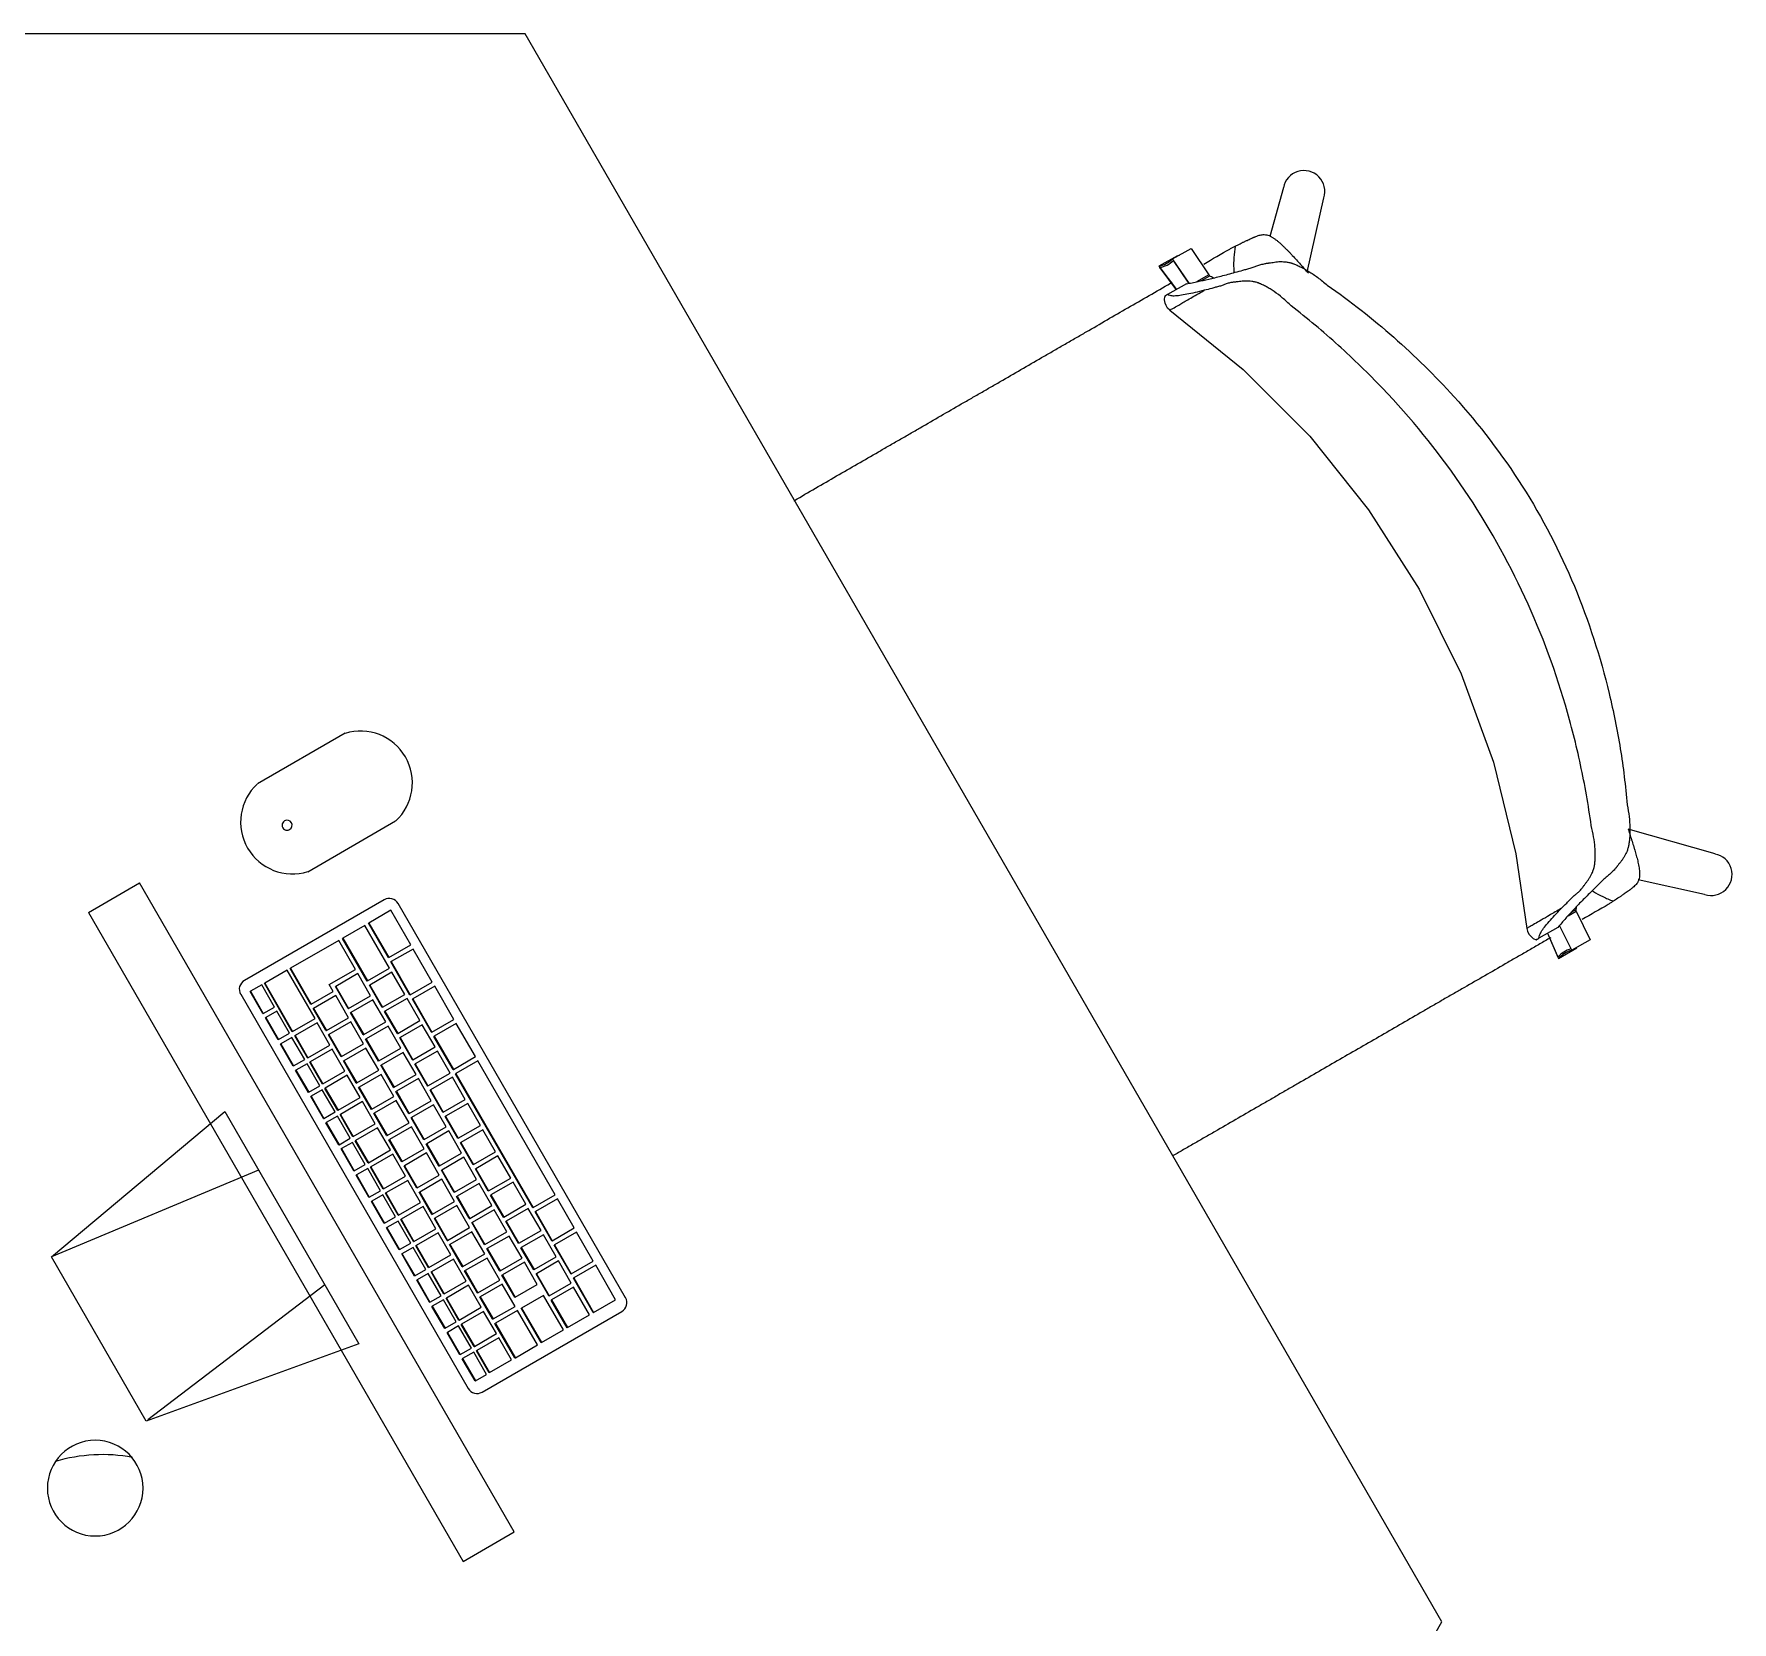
# Model space of a CAD drawing. Header units: millimetres. Extents: x 155927 to 295199, y -4084 to 97293.
# Drawn here: x 181314 to 182379, y 21008 to 22004 of the extents above; entities that cross this region are included whole.
import ezdxf

# ---------------------------------------------------------------- set-up
doc = ezdxf.new("R2010")
doc.units = ezdxf.units.MM
doc.header["$MEASUREMENT"] = 0
doc.layers.add('A-GENM', color=8, linetype='CONTINUOUS', lineweight=9)
doc.layers.add('I-FURN', color=8, linetype='CONTINUOUS', lineweight=9)

msp = doc.modelspace()

# ---------------------------------------------------------------- linework, layer by layer
at = {"layer": 'A-GENM'}
for p, q in [((181508.9, 21565), (181453.9, 21533.2)), ((181485.6, 21478.2), (181540.6, 21510)), ((181533.4, 21460.6), (181445.8, 21410)), ((181537.6, 21454), (181523.8, 21446)), ((181550.1, 21432.3), (181537.6, 21454)), ((181684.8, 21211), (181542.1, 21458.3)), ((181521.3, 21444.5), (181507.4, 21436.5)), ((181536.8, 21417.7), (181521.3, 21444.5)), ((181523.6, 21445.9), (181523.8, 21446)), ((181536.1, 21424.2), (181523.6, 21445.9)), ((181523.8, 21446), (181536.3, 21424.4)), ((181504.9, 21435.1), (181474.7, 21417.6)), ((181515.4, 21416.9), (181504.9, 21435.1)), ((181507.2, 21436.4), (181507.4, 21436.5)), ((181522.7, 21409.6), (181507.2, 21436.4)), ((181507.4, 21436.5), (181522.9, 21409.7)), ((181536.3, 21424.4), (181550.1, 21432.3)), ((181551.6, 21429.7), (181537.8, 21421.8)), ((181563.6, 21408.9), (181551.6, 21429.7)), ((181474.4, 21417.5), (181474.7, 21417.6)), ((181487.4, 21395), (181474.4, 21417.5)), ((181474.7, 21417.6), (181487.7, 21395.1)), ((181522.9, 21409.7), (181536.8, 21417.7)), ((181536.1, 21424.2), (181536.3, 21424.4)), ((181537.6, 21421.6), (181537.8, 21421.8)), ((181549.6, 21400.8), (181537.6, 21421.6)), ((181537.8, 21421.8), (181549.8, 21401)), ((181456.6, 21407.2), (181449.6, 21403.2)), ((181464.6, 21393.3), (181456.6, 21407.2)), ((181458.3, 21408.2), (181458.5, 21408.3)), ((181475.8, 21377.8), (181458.3, 21408.2)), ((181472.6, 21416.4), (181458.5, 21408.3)), ((181458.5, 21408.3), (181476, 21378)), ((181490.1, 21386.1), (181472.6, 21416.4)), ((181499, 21407.4), (181515.4, 21416.9)), ((181501.5, 21403.1), (181499, 21407.4)), ((181516.9, 21414.3), (181503.1, 21406.3)), ((181524.9, 21400.4), (181516.9, 21414.3)), ((181522.7, 21409.6), (181522.9, 21409.7)), ((181524.2, 21407), (181524.4, 21407.1)), ((181532.2, 21393.1), (181524.2, 21407)), ((181538.3, 21415.1), (181524.4, 21407.1)), ((181524.4, 21407.1), (181532.4, 21393.2)), ((181546.3, 21401.2), (181538.3, 21415.1)), ((181549.8, 21401), (181563.6, 21408.9)), ((181443.5, 21401.4), (181586.2, 21154.1)), ((181449.4, 21403), (181449.6, 21403.2)), ((181457.4, 21389.2), (181449.4, 21403)), ((181449.6, 21403.2), (181457.6, 21389.3)), ((181487.7, 21395.1), (181501.5, 21403.1)), ((181503, 21400.5), (181489.2, 21392.5)), ((181502.8, 21406.2), (181503.1, 21406.3)), ((181510.8, 21392.3), (181502.8, 21406.2)), ((181511, 21386.6), (181503, 21400.5)), ((181503.1, 21406.3), (181511.1, 21392.4)), ((181511.1, 21392.4), (181524.9, 21400.4)), ((181526.4, 21397.8), (181512.6, 21389.8)), ((181534.4, 21384), (181526.4, 21397.8)), ((181532.4, 21393.2), (181546.3, 21401.2)), ((181547.8, 21398.6), (181533.9, 21390.7)), ((181555.8, 21384.8), (181547.8, 21398.6)), ((181549.6, 21400.8), (181549.8, 21401)), ((181551.1, 21398.2), (181551.3, 21398.4)), ((181563.1, 21377.5), (181551.1, 21398.2)), ((181565.1, 21406.4), (181551.3, 21398.4)), ((181551.3, 21398.4), (181563.3, 21377.6)), ((181577.1, 21385.6), (181565.1, 21406.4)), ((181457.4, 21389.2), (181457.6, 21389.3)), ((181457.6, 21389.3), (181464.6, 21393.3)), ((181458.9, 21386.6), (181459.1, 21386.7)), ((181466.9, 21372.7), (181458.9, 21386.6)), ((181466.1, 21390.7), (181459.1, 21386.7)), ((181459.1, 21386.7), (181467.1, 21372.9)), ((181474.1, 21376.9), (181466.1, 21390.7)), ((181476, 21378), (181490.1, 21386.1)), ((181487.4, 21395), (181487.7, 21395.1)), ((181488.9, 21392.4), (181489.2, 21392.5)), ((181496.9, 21378.5), (181488.9, 21392.4)), ((181489.2, 21392.5), (181497.2, 21378.7)), ((181497.2, 21378.7), (181511, 21386.6)), ((181510.8, 21392.3), (181511.1, 21392.4)), ((181512.3, 21389.7), (181512.6, 21389.8)), ((181520.3, 21375.9), (181512.3, 21389.7)), ((181512.6, 21389.8), (181520.6, 21376)), ((181532.2, 21393.1), (181532.4, 21393.2)), ((181533.7, 21390.5), (181533.9, 21390.7)), ((181541.7, 21376.7), (181533.7, 21390.5)), ((181533.9, 21390.7), (181541.9, 21376.8)), ((181563.3, 21377.6), (181577.1, 21385.6)), ((181467.1, 21372.9), (181474.1, 21376.9)), ((181475.8, 21377.8), (181476, 21378)), ((181477.3, 21375.2), (181477.5, 21375.4)), ((181485.3, 21361.4), (181477.3, 21375.2)), ((181491.3, 21383.4), (181477.5, 21375.4)), ((181477.5, 21375.4), (181485.5, 21361.5)), ((181499.3, 21369.5), (181491.3, 21383.4)), ((181496.9, 21378.5), (181497.2, 21378.7)), ((181498.4, 21375.9), (181498.7, 21376.1)), ((181506.4, 21362.1), (181498.4, 21375.9)), ((181512.5, 21384), (181498.7, 21376.1)), ((181498.7, 21376.1), (181506.7, 21362.2)), ((181520.5, 21370.2), (181512.5, 21384)), ((181520.3, 21375.9), (181520.6, 21376)), ((181520.6, 21376), (181534.4, 21384)), ((181535.9, 21381.4), (181522.1, 21373.4)), ((181543.9, 21367.5), (181535.9, 21381.4)), ((181541.7, 21376.7), (181541.9, 21376.8)), ((181541.9, 21376.8), (181555.8, 21384.8)), ((181557.3, 21382.2), (181543.4, 21374.2)), ((181565.3, 21368.3), (181557.3, 21382.2)), ((181563.1, 21377.5), (181563.3, 21377.6)), ((181564.6, 21374.9), (181564.8, 21375)), ((181576.6, 21354.1), (181564.6, 21374.9)), ((181578.6, 21383), (181564.8, 21375)), ((181564.8, 21375), (181576.8, 21354.2)), ((181590.6, 21362.2), (181578.6, 21383)), ((181466.9, 21372.7), (181467.1, 21372.9)), ((181468.4, 21370.1), (181468.6, 21370.3)), ((181476.4, 21356.3), (181468.4, 21370.1)), ((181475.6, 21374.3), (181468.6, 21370.3)), ((181468.6, 21370.3), (181476.6, 21356.4)), ((181483.6, 21360.4), (181475.6, 21374.3)), ((181485.5, 21361.5), (181499.3, 21369.5)), ((181500.8, 21366.9), (181487, 21358.9)), ((181508.8, 21353.1), (181500.8, 21366.9)), ((181506.7, 21362.2), (181520.5, 21370.2)), ((181522, 21367.6), (181508.2, 21359.6)), ((181521.8, 21373.3), (181522.1, 21373.4)), ((181529.8, 21359.4), (181521.8, 21373.3)), ((181530, 21353.7), (181522, 21367.6)), ((181522.1, 21373.4), (181530.1, 21359.5)), ((181530.1, 21359.5), (181543.9, 21367.5)), ((181545.4, 21364.9), (181531.6, 21356.9)), ((181543.2, 21374.1), (181543.4, 21374.2)), ((181551.2, 21360.2), (181543.2, 21374.1)), ((181543.4, 21374.2), (181551.4, 21360.3)), ((181553.4, 21351.1), (181545.4, 21364.9)), ((181551.4, 21360.3), (181565.3, 21368.3)), ((181566.8, 21365.7), (181552.9, 21357.7)), ((181574.8, 21351.9), (181566.8, 21365.7)), ((181476.4, 21356.3), (181476.6, 21356.4)), ((181476.6, 21356.4), (181483.6, 21360.4)), ((181477.9, 21353.7), (181478.1, 21353.8)), ((181485.9, 21339.8), (181477.9, 21353.7)), ((181485.1, 21357.8), (181478.1, 21353.8)), ((181478.1, 21353.8), (181486.1, 21340)), ((181493.1, 21343.9), (181485.1, 21357.8)), ((181485.3, 21361.4), (181485.5, 21361.5)), ((181486.8, 21358.8), (181487, 21358.9)), ((181494.8, 21344.9), (181486.8, 21358.8)), ((181487, 21358.9), (181495, 21345.1)), ((181506.4, 21362.1), (181506.7, 21362.2)), ((181507.9, 21359.5), (181508.2, 21359.6)), ((181515.9, 21345.6), (181507.9, 21359.5)), ((181508.2, 21359.6), (181516.2, 21345.7)), ((181516.2, 21345.7), (181530, 21353.7)), ((181529.8, 21359.4), (181530.1, 21359.5)), ((181531.3, 21356.8), (181531.6, 21356.9)), ((181539.3, 21342.9), (181531.3, 21356.8)), ((181531.6, 21356.9), (181539.6, 21343.1)), ((181551.2, 21360.2), (181551.4, 21360.3)), ((181552.7, 21357.6), (181552.9, 21357.7)), ((181560.7, 21343.7), (181552.7, 21357.6)), ((181552.9, 21357.7), (181560.9, 21343.9)), ((181576.6, 21354.1), (181576.8, 21354.2)), ((181576.8, 21354.2), (181590.6, 21362.2)), ((181592.1, 21359.6), (181578.3, 21351.6)), ((181640.6, 21275.6), (181592.1, 21359.6)), ((181486.1, 21340), (181493.1, 21343.9)), ((181494.8, 21344.9), (181495, 21345.1)), ((181495, 21345.1), (181508.8, 21353.1)), ((181510.3, 21350.5), (181496.5, 21342.5)), ((181518.3, 21336.6), (181510.3, 21350.5)), ((181515.9, 21345.6), (181516.2, 21345.7)), ((181517.4, 21343), (181517.7, 21343.1)), ((181525.4, 21329.1), (181517.4, 21343)), ((181531.5, 21351.1), (181517.7, 21343.1)), ((181517.7, 21343.1), (181525.7, 21329.3)), ((181539.5, 21337.3), (181531.5, 21351.1)), ((181539.3, 21342.9), (181539.6, 21343.1)), ((181539.6, 21343.1), (181553.4, 21351.1)), ((181554.9, 21348.5), (181541.1, 21340.5)), ((181562.9, 21334.6), (181554.9, 21348.5)), ((181560.7, 21343.7), (181560.9, 21343.9)), ((181560.9, 21343.9), (181574.8, 21351.9)), ((181576.3, 21349.3), (181562.4, 21341.3)), ((181584.3, 21335.4), (181576.3, 21349.3)), ((181578.1, 21351.5), (181578.3, 21351.6)), ((181626.6, 21267.5), (181578.1, 21351.5)), ((181578.3, 21351.6), (181626.8, 21267.6)), ((181485.9, 21339.8), (181486.1, 21340)), ((181487.4, 21337.2), (181487.6, 21337.4)), ((181495.4, 21323.4), (181487.4, 21337.2)), ((181494.6, 21341.3), (181487.6, 21337.4)), ((181487.6, 21337.4), (181495.6, 21323.5)), ((181502.6, 21327.5), (181494.6, 21341.3)), ((181496.3, 21342.3), (181496.5, 21342.5)), ((181504.3, 21328.5), (181496.3, 21342.3)), ((181496.5, 21342.5), (181504.5, 21328.6)), ((181504.5, 21328.6), (181518.3, 21336.6)), ((181519.8, 21334), (181506, 21326)), ((181527.8, 21320.1), (181519.8, 21334)), ((181525.7, 21329.3), (181539.5, 21337.3)), ((181541, 21334.7), (181527.2, 21326.7)), ((181540.8, 21340.3), (181541.1, 21340.5)), ((181548.8, 21326.5), (181540.8, 21340.3)), ((181549, 21320.8), (181541, 21334.7)), ((181541.1, 21340.5), (181549.1, 21326.6)), ((181549.1, 21326.6), (181562.9, 21334.6)), ((181562.2, 21341.1), (181562.4, 21341.3)), ((181570.2, 21327.3), (181562.2, 21341.1)), ((181562.4, 21341.3), (181570.4, 21327.4)), ((181570.4, 21327.4), (181584.3, 21335.4)), ((181585.8, 21332.8), (181571.9, 21324.8)), ((181593.8, 21319), (181585.8, 21332.8)), ((181495.4, 21323.4), (181495.6, 21323.5)), ((181495.6, 21323.5), (181502.6, 21327.5)), ((181504.1, 21324.9), (181497.1, 21320.9)), ((181512.1, 21311), (181504.1, 21324.9)), ((181504.3, 21328.5), (181504.5, 21328.6)), ((181505.8, 21325.9), (181506, 21326)), ((181513.8, 21312), (181505.8, 21325.9)), ((181506, 21326), (181514, 21312.2)), ((181525.4, 21329.1), (181525.7, 21329.3)), ((181526.9, 21326.6), (181527.2, 21326.7)), ((181534.9, 21312.7), (181526.9, 21326.6)), ((181527.2, 21326.7), (181535.2, 21312.8)), ((181548.8, 21326.5), (181549.1, 21326.6)), ((181550.3, 21323.9), (181550.6, 21324)), ((181558.3, 21310), (181550.3, 21323.9)), ((181564.4, 21332), (181550.6, 21324)), ((181550.6, 21324), (181558.6, 21310.2)), ((181572.4, 21318.2), (181564.4, 21332)), ((181570.2, 21327.3), (181570.4, 21327.4)), ((181571.7, 21324.7), (181571.9, 21324.8)), ((181579.7, 21310.8), (181571.7, 21324.7)), ((181571.9, 21324.8), (181579.9, 21311)), ((181496.9, 21320.8), (181497.1, 21320.9)), ((181504.9, 21306.9), (181496.9, 21320.8)), ((181497.1, 21320.9), (181505.1, 21307)), ((181505.1, 21307), (181512.1, 21311)), ((181513.8, 21312), (181514, 21312.2)), ((181514, 21312.2), (181527.8, 21320.1)), ((181529.3, 21317.6), (181515.5, 21309.6)), ((181537.3, 21303.7), (181529.3, 21317.6)), ((181534.9, 21312.7), (181535.2, 21312.8)), ((181535.2, 21312.8), (181549, 21320.8)), ((181550.5, 21318.2), (181536.7, 21310.2)), ((181558.5, 21304.4), (181550.5, 21318.2)), ((181558.6, 21310.2), (181572.4, 21318.2)), ((181573.9, 21315.6), (181560.1, 21307.6)), ((181581.9, 21301.7), (181573.9, 21315.6)), ((181579.7, 21310.8), (181579.9, 21311)), ((181579.9, 21311), (181593.8, 21319)), ((181595.3, 21316.4), (181581.4, 21308.4)), ((181603.3, 21302.5), (181595.3, 21316.4)), ((181504.9, 21306.9), (181505.1, 21307)), ((181506.4, 21304.3), (181506.6, 21304.5)), ((181514.4, 21290.5), (181506.4, 21304.3)), ((181513.6, 21308.4), (181506.6, 21304.5)), ((181506.6, 21304.5), (181514.6, 21290.6)), ((181521.6, 21294.6), (181513.6, 21308.4)), ((181515.3, 21309.4), (181515.5, 21309.6)), ((181523.3, 21295.6), (181515.3, 21309.4)), ((181515.5, 21309.6), (181523.5, 21295.7)), ((181523.5, 21295.7), (181537.3, 21303.7)), ((181538.8, 21301.1), (181525, 21293.1)), ((181536.4, 21310.1), (181536.7, 21310.2)), ((181544.4, 21296.2), (181536.4, 21310.1)), ((181536.7, 21310.2), (181544.7, 21296.4)), ((181546.8, 21287.2), (181538.8, 21301.1)), ((181544.7, 21296.4), (181558.5, 21304.4)), ((181560, 21301.8), (181546.2, 21293.8)), ((181558.3, 21310), (181558.6, 21310.2)), ((181559.8, 21307.4), (181560.1, 21307.6)), ((181567.8, 21293.6), (181559.8, 21307.4)), ((181568, 21287.9), (181560, 21301.8)), ((181560.1, 21307.6), (181568.1, 21293.7)), ((181568.1, 21293.7), (181581.9, 21301.7)), ((181581.2, 21308.2), (181581.4, 21308.4)), ((181589.2, 21294.4), (181581.2, 21308.2)), ((181581.4, 21308.4), (181589.4, 21294.5)), ((181589.4, 21294.5), (181603.3, 21302.5)), ((181514.4, 21290.5), (181514.6, 21290.6)), ((181514.6, 21290.6), (181521.6, 21294.6)), ((181523.1, 21292), (181516.1, 21288)), ((181531.1, 21278.1), (181523.1, 21292)), ((181523.3, 21295.6), (181523.5, 21295.7)), ((181524.8, 21293), (181525, 21293.1)), ((181532.8, 21279.1), (181524.8, 21293)), ((181525, 21293.1), (181533, 21279.3)), ((181544.4, 21296.2), (181544.7, 21296.4)), ((181545.9, 21293.6), (181546.2, 21293.8)), ((181553.9, 21279.8), (181545.9, 21293.6)), ((181546.2, 21293.8), (181554.2, 21279.9)), ((181567.8, 21293.6), (181568.1, 21293.7)), ((181569.3, 21291), (181569.6, 21291.1)), ((181577.3, 21277.1), (181569.3, 21291)), ((181583.4, 21299.1), (181569.6, 21291.1)), ((181569.6, 21291.1), (181577.6, 21277.3)), ((181591.4, 21285.2), (181583.4, 21299.1)), ((181589.2, 21294.4), (181589.4, 21294.5)), ((181590.7, 21291.8), (181590.9, 21291.9)), ((181598.7, 21277.9), (181590.7, 21291.8)), ((181604.8, 21299.9), (181590.9, 21291.9)), ((181590.9, 21291.9), (181598.9, 21278.1)), ((181612.8, 21286), (181604.8, 21299.9)), ((181515.9, 21287.9), (181516.1, 21288)), ((181523.9, 21274), (181515.9, 21287.9)), ((181516.1, 21288), (181524.1, 21274.1)), ((181532.8, 21279.1), (181533, 21279.3)), ((181533, 21279.3), (181546.8, 21287.2)), ((181548.3, 21284.6), (181534.5, 21276.7)), ((181556.3, 21270.8), (181548.3, 21284.6)), ((181553.9, 21279.8), (181554.2, 21279.9)), ((181554.2, 21279.9), (181568, 21287.9)), ((181569.5, 21285.3), (181555.7, 21277.3)), ((181577.5, 21271.4), (181569.5, 21285.3)), ((181577.6, 21277.3), (181591.4, 21285.2)), ((181592.9, 21282.6), (181579.1, 21274.7)), ((181600.9, 21268.8), (181592.9, 21282.6)), ((181598.9, 21278.1), (181612.8, 21286)), ((181614.3, 21283.4), (181600.4, 21275.5)), ((181622.3, 21269.6), (181614.3, 21283.4)), ((181523.9, 21274), (181524.1, 21274.1)), ((181524.1, 21274.1), (181531.1, 21278.1)), ((181525.4, 21271.4), (181525.6, 21271.5)), ((181533.4, 21257.5), (181525.4, 21271.4)), ((181532.6, 21275.5), (181525.6, 21271.5)), ((181525.6, 21271.5), (181533.6, 21257.7)), ((181540.6, 21261.7), (181532.6, 21275.5)), ((181534.3, 21276.5), (181534.5, 21276.7)), ((181542.3, 21262.7), (181534.3, 21276.5)), ((181534.5, 21276.7), (181542.5, 21262.8)), ((181542.5, 21262.8), (181556.3, 21270.8)), ((181557.8, 21268.2), (181544, 21260.2)), ((181555.4, 21277.2), (181555.7, 21277.3)), ((181563.4, 21263.3), (181555.4, 21277.2)), ((181555.7, 21277.3), (181563.7, 21263.5)), ((181565.8, 21254.3), (181557.8, 21268.2)), ((181563.7, 21263.5), (181577.5, 21271.4)), ((181579, 21268.9), (181565.2, 21260.9)), ((181577.3, 21277.1), (181577.6, 21277.3)), ((181578.8, 21274.5), (181579.1, 21274.7)), ((181586.8, 21260.7), (181578.8, 21274.5)), ((181587, 21255), (181579, 21268.9)), ((181579.1, 21274.7), (181587.1, 21260.8)), ((181587.1, 21260.8), (181600.9, 21268.8)), ((181598.7, 21277.9), (181598.9, 21278.1)), ((181600.2, 21275.3), (181600.4, 21275.4)), ((181608.2, 21261.5), (181600.2, 21275.3)), ((181600.4, 21275.5), (181608.4, 21261.6)), ((181608.4, 21261.6), (181622.3, 21269.6)), ((181626.8, 21267.6), (181640.6, 21275.6)), ((181642.1, 21273), (181628.3, 21265)), ((181652.6, 21254.8), (181642.1, 21273)), ((181533.4, 21257.5), (181533.6, 21257.7)), ((181533.6, 21257.7), (181540.6, 21261.7)), ((181542.1, 21259.1), (181535.1, 21255.1)), ((181550.1, 21245.2), (181542.1, 21259.1)), ((181542.3, 21262.7), (181542.5, 21262.8)), ((181543.8, 21260.1), (181544, 21260.2)), ((181551.8, 21246.2), (181543.8, 21260.1)), ((181544, 21260.2), (181552, 21246.3)), ((181563.4, 21263.3), (181563.7, 21263.5)), ((181564.9, 21260.7), (181565.2, 21260.9)), ((181572.9, 21246.9), (181564.9, 21260.7)), ((181565.2, 21260.9), (181573.2, 21247)), ((181586.8, 21260.7), (181587.1, 21260.8)), ((181588.3, 21258.1), (181588.6, 21258.2)), ((181596.3, 21244.2), (181588.3, 21258.1)), ((181602.4, 21266.2), (181588.6, 21258.2)), ((181588.6, 21258.2), (181596.6, 21244.4)), ((181610.4, 21252.3), (181602.4, 21266.2)), ((181608.2, 21261.5), (181608.4, 21261.6)), ((181609.7, 21258.9), (181609.9, 21259)), ((181617.7, 21245), (181609.7, 21258.9)), ((181623.8, 21267), (181609.9, 21259)), ((181609.9, 21259), (181617.9, 21245.2)), ((181631.8, 21253.1), (181623.8, 21267)), ((181626.6, 21267.5), (181626.8, 21267.6)), ((181628.1, 21264.9), (181628.3, 21265)), ((181638.6, 21246.7), (181628.1, 21264.9)), ((181628.3, 21265), (181638.8, 21246.8)), ((181534.9, 21254.9), (181535.1, 21255.1)), ((181542.9, 21241.1), (181534.9, 21254.9)), ((181535.1, 21255.1), (181543.1, 21241.2)), ((181552, 21246.3), (181565.8, 21254.3)), ((181567.3, 21251.7), (181553.5, 21243.8)), ((181575.3, 21237.9), (181567.3, 21251.7)), ((181572.9, 21246.9), (181573.2, 21247)), ((181573.2, 21247), (181587, 21255)), ((181588.5, 21252.4), (181574.7, 21244.4)), ((181596.5, 21238.5), (181588.5, 21252.4)), ((181596.6, 21244.4), (181610.4, 21252.3)), ((181611.9, 21249.7), (181598.1, 21241.8)), ((181619.9, 21235.9), (181611.9, 21249.7)), ((181617.9, 21245.2), (181631.8, 21253.1)), ((181633.3, 21250.5), (181619.4, 21242.6)), ((181641.3, 21236.7), (181633.3, 21250.5)), ((181638.8, 21246.8), (181652.6, 21254.8)), ((181654.1, 21252.2), (181640.3, 21244.2)), ((181664.6, 21234), (181654.1, 21252.2)), ((181542.9, 21241.1), (181543.1, 21241.2)), ((181543.1, 21241.2), (181550.1, 21245.2)), ((181544.4, 21238.5), (181544.6, 21238.6)), ((181552.4, 21224.6), (181544.4, 21238.5)), ((181551.6, 21242.6), (181544.6, 21238.6)), ((181544.6, 21238.6), (181552.6, 21224.8)), ((181559.6, 21228.8), (181551.6, 21242.6)), ((181551.8, 21246.2), (181552, 21246.3)), ((181553.3, 21243.6), (181553.5, 21243.8)), ((181561.3, 21229.8), (181553.3, 21243.6)), ((181553.5, 21243.8), (181561.5, 21229.9)), ((181561.5, 21229.9), (181575.3, 21237.9)), ((181574.4, 21244.3), (181574.7, 21244.4)), ((181582.4, 21230.4), (181574.4, 21244.3)), ((181574.7, 21244.4), (181582.7, 21230.6)), ((181582.7, 21230.6), (181596.5, 21238.5)), ((181596.3, 21244.2), (181596.6, 21244.4)), ((181597.8, 21241.6), (181598.1, 21241.8)), ((181605.8, 21227.8), (181597.8, 21241.6)), ((181598.1, 21241.8), (181606.1, 21227.9)), ((181617.7, 21245), (181617.9, 21245.2)), ((181619.2, 21242.4), (181619.4, 21242.6)), ((181627.2, 21228.6), (181619.2, 21242.4)), ((181619.4, 21242.6), (181627.4, 21228.7)), ((181627.4, 21228.7), (181641.3, 21236.7)), ((181638.6, 21246.7), (181638.8, 21246.8)), ((181640.1, 21244.1), (181640.3, 21244.2)), ((181650.6, 21225.9), (181640.1, 21244.1)), ((181640.3, 21244.2), (181650.8, 21226)), ((181552.6, 21224.8), (181559.6, 21228.8)), ((181561.1, 21226.2), (181554.1, 21222.2)), ((181569.1, 21212.3), (181561.1, 21226.2)), ((181561.3, 21229.8), (181561.5, 21229.9)), ((181562.8, 21227.2), (181563, 21227.3)), ((181570.8, 21213.3), (181562.8, 21227.2)), ((181576.8, 21235.3), (181563, 21227.3)), ((181563, 21227.3), (181571, 21213.4)), ((181584.8, 21221.4), (181576.8, 21235.3)), ((181582.4, 21230.4), (181582.7, 21230.6)), ((181583.9, 21227.8), (181584.2, 21228)), ((181591.9, 21214), (181583.9, 21227.8)), ((181598, 21235.9), (181584.2, 21228)), ((181584.2, 21228), (181592.2, 21214.1)), ((181606, 21222.1), (181598, 21235.9)), ((181605.8, 21227.8), (181606.1, 21227.9)), ((181606.1, 21227.9), (181619.9, 21235.9)), ((181621.4, 21233.3), (181607.6, 21225.3)), ((181629.4, 21219.4), (181621.4, 21233.3)), ((181627.2, 21228.6), (181627.4, 21228.7)), ((181628.7, 21226), (181628.9, 21226.1)), ((181636.7, 21212.1), (181628.7, 21226)), ((181642.8, 21234.1), (181628.9, 21226.1)), ((181628.9, 21226.1), (181636.9, 21212.2)), ((181650.8, 21220.2), (181642.8, 21234.1)), ((181650.6, 21225.9), (181650.8, 21226)), ((181650.8, 21226), (181664.6, 21234)), ((181666.1, 21231.4), (181652.3, 21223.4)), ((181678.6, 21209.8), (181666.1, 21231.4)), ((181552.4, 21224.6), (181552.6, 21224.8)), ((181553.9, 21222), (181554.1, 21222.2)), ((181561.9, 21208.2), (181553.9, 21222)), ((181554.1, 21222.2), (181562.1, 21208.3)), ((181571, 21213.4), (181584.8, 21221.4)), ((181586.3, 21218.8), (181572.5, 21210.8)), ((181594.3, 21205), (181586.3, 21218.8)), ((181592.2, 21214.1), (181606, 21222.1)), ((181607.5, 21219.5), (181593.7, 21211.5)), ((181607.3, 21225.2), (181607.6, 21225.3)), ((181615.3, 21211.3), (181607.3, 21225.2)), ((181615.5, 21205.6), (181607.5, 21219.5)), ((181607.6, 21225.3), (181615.6, 21211.4)), ((181615.6, 21211.4), (181629.4, 21219.4)), ((181636.9, 21212.2), (181650.8, 21220.2)), ((181652.2, 21217.6), (181638.4, 21209.7)), ((181652.1, 21223.3), (181652.3, 21223.4)), ((181664.6, 21201.7), (181652.1, 21223.3)), ((181662.2, 21200.3), (181652.2, 21217.6)), ((181652.3, 21223.4), (181664.8, 21201.8)), ((181561.9, 21208.2), (181562.1, 21208.3)), ((181562.1, 21208.3), (181569.1, 21212.3)), ((181563.4, 21205.6), (181563.6, 21205.7)), ((181571.4, 21191.7), (181563.4, 21205.6)), ((181570.6, 21209.7), (181563.6, 21205.7)), ((181563.6, 21205.7), (181571.6, 21191.9)), ((181578.6, 21195.9), (181570.6, 21209.7)), ((181570.8, 21213.3), (181571, 21213.4)), ((181572.3, 21210.7), (181572.5, 21210.8)), ((181580.3, 21196.8), (181572.3, 21210.7)), ((181572.5, 21210.8), (181580.5, 21197)), ((181580.5, 21197), (181594.3, 21205)), ((181591.9, 21214), (181592.2, 21214.1)), ((181593.4, 21211.4), (181593.7, 21211.5)), ((181601.4, 21197.5), (181593.4, 21211.4)), ((181593.7, 21211.5), (181601.7, 21197.7)), ((181601.7, 21197.7), (181615.5, 21205.6)), ((181615.3, 21211.3), (181615.6, 21211.4)), ((181619.3, 21204.4), (181619.6, 21204.5)), ((181631.8, 21182.7), (181619.3, 21204.4)), ((181633.4, 21212.5), (181619.6, 21204.5)), ((181619.6, 21204.5), (181632.1, 21182.9)), ((181645.9, 21190.8), (181633.4, 21212.5)), ((181636.7, 21212.1), (181636.9, 21212.2)), ((181638.2, 21209.5), (181638.4, 21209.7)), ((181648.2, 21192.2), (181638.2, 21209.5)), ((181638.4, 21209.7), (181648.4, 21192.3)), ((181664.8, 21201.8), (181678.6, 21209.8)), ((181571.6, 21191.9), (181578.6, 21195.9)), ((181580.3, 21196.8), (181580.5, 21197)), ((181581.8, 21194.2), (181582, 21194.4)), ((181589.8, 21180.4), (181581.8, 21194.2)), ((181595.8, 21202.4), (181582, 21194.4)), ((181582, 21194.4), (181590, 21180.5)), ((181594.9, 21151.8), (181682.5, 21202.4)), ((181603.8, 21188.5), (181595.8, 21202.4)), ((181601.4, 21197.5), (181601.7, 21197.7)), ((181602.9, 21194.9), (181603.2, 21195.1)), ((181615.4, 21173.3), (181602.9, 21194.9)), ((181617, 21203), (181603.2, 21195.1)), ((181603.2, 21195.1), (181615.7, 21173.4)), ((181629.5, 21181.4), (181617, 21203)), ((181648.4, 21192.3), (181662.2, 21200.3)), ((181664.6, 21201.7), (181664.8, 21201.8)), ((181571.4, 21191.7), (181571.6, 21191.9)), ((181572.9, 21189.1), (181573.1, 21189.3)), ((181580.9, 21175.3), (181572.9, 21189.1)), ((181580.1, 21193.3), (181573.1, 21189.3)), ((181573.1, 21189.3), (181581.1, 21175.4)), ((181588.1, 21179.4), (181580.1, 21193.3)), ((181590, 21180.5), (181603.8, 21188.5)), ((181605.3, 21185.9), (181591.5, 21177.9)), ((181613.3, 21172.1), (181605.3, 21185.9)), ((181632.1, 21182.9), (181645.9, 21190.8)), ((181648.2, 21192.2), (181648.4, 21192.3)), ((181580.9, 21175.3), (181581.1, 21175.4)), ((181581.1, 21175.4), (181588.1, 21179.4)), ((181582.4, 21172.7), (181582.6, 21172.8)), ((181590.4, 21158.8), (181582.4, 21172.7)), ((181589.6, 21176.8), (181582.6, 21172.8)), ((181582.6, 21172.8), (181590.6, 21159)), ((181597.6, 21162.9), (181589.6, 21176.8)), ((181589.8, 21180.4), (181590, 21180.5)), ((181591.3, 21177.8), (181591.5, 21177.9)), ((181599.3, 21163.9), (181591.3, 21177.8)), ((181591.5, 21177.9), (181599.5, 21164.1)), ((181615.4, 21173.3), (181615.7, 21173.4)), ((181615.7, 21173.4), (181629.5, 21181.4)), ((181631.8, 21182.7), (181632.1, 21182.9)), ((181590.6, 21159), (181597.6, 21162.9)), ((181599.3, 21163.9), (181599.5, 21164.1)), ((181599.5, 21164.1), (181613.3, 21172.1)), ((181590.4, 21158.8), (181590.6, 21159))]:
    msp.add_line(p, q, dxfattribs=at)
for centre, radius, start, end in [((181518.6, 21533.9), 32.5, 312.6804, 107.3196), ((181475.9, 21509.3), 32.5, 132.6804, 287.3196), ((181472.5, 21507.3), 3.16, 120, 300), ((181472.5, 21507.3), 3.16, 300, 120), ((181536.6, 21455.1), 6.35, 30, 120), ((181448.9, 21404.5), 6.35, 120, 210), ((181679.3, 21207.9), 6.35, 300, 30), ((181591.7, 21157.3), 6.35, 210, 300)]:
    msp.add_arc(centre, radius, start, end, dxfattribs=at)
at = {"layer": 'I-FURN'}
for p, q in [((181621.8, 22003.6), (180471.8, 22003.5)), ((182196.8, 21007.7), (181621.8, 22003.6)), ((182097.5, 21907.2), (182088.8, 21876.6)), ((182112.4, 21854.2), (182122.8, 21900.8)), ((182027.9, 21862.5), (182039.5, 21869.1)), ((182039.5, 21869.1), (182050.6, 21852.6)), ((182030.9, 21864.5), (182019.3, 21857.9)), ((182019.3, 21857.9), (182030.3, 21843.3)), ((182019.8, 21857), (182030.1, 21843.2)), ((182038.2, 21847.2), (182027.9, 21862.5)), ((182038.1, 21847.2), (182028.4, 21861.6)), ((182036.6, 21846.9), (182024.8, 21840.1)), ((182050.6, 21852.6), (182042.9, 21848.1)), ((182051, 21851.7), (182045.9, 21848.8)), ((182050.6, 21852.3), (182051, 21851.7)), ((182022.8, 21836.9), (182023, 21839)), ((182023.2, 21834.7), (182022.8, 21836.9)), ((182023.8, 21833.3), (182023.2, 21834.7)), ((182024.8, 21831.7), (182023.8, 21833.3)), ((182026.2, 21830.4), (182024.8, 21831.7)), ((182026.2, 21830.4), (182072.1, 21793.2)), ((182072.1, 21793.2), (182113.9, 21751.4)), ((182113.9, 21751.4), (182150.8, 21705.2)), ((182150.8, 21705.2), (182182.6, 21655.3)), ((182182.6, 21655.3), (182208.8, 21602.3)), ((182208.8, 21602.3), (182229.1, 21546.8)), ((182229.1, 21546.8), (182243.2, 21489.4)), ((182368.1, 21489.3), (182313.6, 21504.8)), ((182243.2, 21489.4), (182250, 21442.6)), ((181347.9, 21452.7), (181380, 21471.2)), ((181615, 21064.3), (181380, 21471.2)), ((182319.8, 21473.3), (182361.6, 21464)), ((181347.9, 21452.7), (181582.9, 21045.7)), ((182275.9, 21450.5), (182281, 21453.5)), ((182277.9, 21452.8), (182280.5, 21454.3)), ((182281, 21453.5), (182289.7, 21435.5)), ((182250, 21442.6), (182250.5, 21440.8)), ((182250.5, 21440.8), (182251.4, 21439.1)), ((182251.4, 21439.1), (182252.3, 21437.9)), ((182269.6, 21443.3), (182257.7, 21436.5)), ((182263.1, 21439.6), (182269.9, 21423.7)), ((182263.1, 21439.6), (182269.5, 21424.6)), ((182278.2, 21428.9), (182270.6, 21444.5)), ((182252.3, 21437.9), (182254, 21436.4)), ((182254, 21436.4), (182256, 21435.5)), ((182269.9, 21423.7), (182281.5, 21430.4)), ((182289.7, 21435.5), (182278.2, 21428.9)), ((181324.7, 21236.6), (181433.4, 21327.9)), ((181433.4, 21327.9), (181517.6, 21182.2)), ((181454.7, 21291), (181324.7, 21236.6)), ((181384.1, 21133.6), (181324.7, 21236.6)), ((181496.3, 21219), (181385.2, 21134.4)), ((181517.6, 21182.2), (181384.1, 21133.6)), ((181582.9, 21045.7), (181615, 21064.3)), ((181621.8, 20011.7), (182196.8, 21007.7))]:
    msp.add_line(p, q, dxfattribs=at)
for centre, radius, start, end in [((182110.3, 21904.8), 13.1, 341.9896, 169.6059), ((182365.7, 21476.4), 13.1, 251.9662, 79.5824), ((181352.2, 21091.6), 30, 0, 180), ((181356.8, 21007.6), 105, 79.7385, 106.336), ((181352.2, 21091.6), 30, 180, 0)]:
    msp.add_arc(centre, radius, start, end, dxfattribs=at)
for centre, start_param, end_param in [((182027.3, 21881.5), 2.819103, 2.902745), ((182015.7, 21874.9), 2.819103, 3.398599), ((182016.2, 21874), 2.819103, 3.398599), ((182282.4, 21413), 6.026179, 6.605675), ((182282.9, 21412.1), 6.026179, 6.605675)]:
    msp.add_ellipse(centre, major_axis=(-8.7, 15.1), ratio=0.978487, start_param=start_param, end_param=end_param, dxfattribs=at)
for points, knots in [([(182067.2, 21870.5), (182068.2, 21870.9), (182069.7, 21871.7), (182071.4, 21872.6), (182072.4, 21873.1), (182073.1, 21873.4), (182073.9, 21873.8), (182074.8, 21874.2), (182075.9, 21874.7), (182077, 21875.3), (182077.8, 21875.6), (182078.3, 21875.8), (182078.6, 21876), (182079, 21876.1), (182079.5, 21876.3), (182080.3, 21876.7), (182081.5, 21877.1), (182082.8, 21877.5), (182084.1, 21877.7), (182085.4, 21877.8), (182086.9, 21877.6), (182088.2, 21877.2), (182089.2, 21876.8), (182089.9, 21876.4), (182090.6, 21876), (182091.5, 21875.4), (182092.7, 21874.5), (182094.1, 21873.4), (182095.5, 21872.2), (182096.8, 21870.9), (182098, 21869.8), (182099.2, 21868.6), (182100.4, 21867.4), (182101.7, 21866.1), (182103.4, 21864.2), (182106.5, 21860.9), (182109.1, 21858.1), (182110.7, 21856.3)], [0, 0, 0, 0, 0.0625, 0.09375, 0.109375, 0.125, 0.140625, 0.15625, 0.1875, 0.21875, 0.234375, 0.242188, 0.25, 0.257812, 0.265625, 0.28125, 0.3125, 0.34375, 0.375, 0.40625, 0.4375, 0.46875, 0.484375, 0.5, 0.515625, 0.53125, 0.5625, 0.59375, 0.625, 0.65625, 0.6875, 0.71875, 0.75, 0.78125, 0.8125, 0.875, 1, 1, 1, 1]), ([(182067.2, 21870.5), (182066.8, 21868), (182066.2, 21863.3), (182066.1, 21857.8), (182066.4, 21854.7), (182066.4, 21853.8)], [0, 0, 0, 0, 0.02777778, 0.05555556, 0.06696683, 0.06696683, 0.06696683, 0.06696683]), ([(182044, 21848.4), (182045.9, 21848.7), (182049.3, 21849.4), (182054.3, 21850.7), (182058.4, 21851.7), (182062.7, 21852.9), (182067.2, 21854.1), (182071.2, 21855.2), (182074.5, 21856.1), (182076.7, 21856.7), (182078.4, 21857.2), (182080, 21857.8), (182081.6, 21858.4), (182083.3, 21858.9), (182084.6, 21859.3), (182085.8, 21859.6), (182086.7, 21859.7), (182087.2, 21859.8), (182087.6, 21859.9), (182088, 21859.9), (182088.6, 21860), (182089.6, 21860.1), (182091, 21860.3), (182092.7, 21860.6), (182094.6, 21860.8), (182096.5, 21860.8), (182098.6, 21860.7), (182100.4, 21860.4), (182101.7, 21860.1), (182102.5, 21859.9), (182103.1, 21859.7), (182103.7, 21859.5), (182104.5, 21859.2), (182105.9, 21858.6), (182108, 21857.6), (182110.6, 21856.3), (182114.2, 21854.2), (182118.9, 21851), (182122.9, 21847.8), (182124.9, 21846.1)], [0, 0, 0, 0, 0.142857, 0.214286, 0.285714, 0.357143, 0.428571, 0.5, 0.535714, 0.571429, 0.589286, 0.607143, 0.642857, 0.660714, 0.678571, 0.696429, 0.705357, 0.709821, 0.714286, 0.71875, 0.723214, 0.732143, 0.75, 0.767857, 0.785714, 0.803571, 0.821429, 0.839286, 0.848214, 0.852679, 0.857143, 0.861607, 0.866071, 0.875, 0.892857, 0.910714, 0.928571, 0.964286, 1, 1, 1, 1]), ([(181790.4, 21710.9), (181790.5, 21710.9), (181795, 21713.5), (181803.9, 21718.7), (181817.2, 21726.4), (181830.3, 21733.9), (181841.2, 21740.2), (181849.9, 21745.3), (181856.6, 21749.1), (181863.2, 21752.9), (181871.8, 21757.9), (181882.6, 21764.1), (181893.2, 21770.3), (181901.9, 21775.2), (181908.4, 21779), (181915, 21782.8), (181923.6, 21787.8), (181934.4, 21794), (181945.2, 21800.3), (181953.9, 21805.3), (181960.6, 21809.1), (181967.2, 21813), (181976, 21818), (181986.8, 21824.3), (181999.8, 21831.8), (182013.2, 21839.5), (182022.5, 21844.9), (182027.3, 21847.7), (182027.7, 21847.9)], [-0.751114, -0.751114, -0.751114, -0.751114, -0.75, -0.7142857, -0.6785714, -0.6428571, -0.6071429, -0.5892857, -0.5714286, -0.5535714, -0.5357143, -0.5, -0.4642857, -0.4464286, -0.4285714, -0.4107143, -0.3928571, -0.3571429, -0.3214286, -0.3035714, -0.2857143, -0.2678571, -0.25, -0.2142857, -0.1785714, -0.1428571, -0.1071429, -0.103964, -0.103964, -0.103964, -0.103964]), ([(182102.3, 21833.1), (182100.5, 21834.9), (182096.8, 21838.1), (182092.5, 21841.5), (182089.1, 21843.7), (182086.7, 21845.1), (182084.7, 21846.1), (182083.3, 21846.7), (182082.5, 21847), (182082, 21847.3), (182081.4, 21847.5), (182080.7, 21847.7), (182079.4, 21848.1), (182077.6, 21848.4), (182075.5, 21848.6), (182073.5, 21848.6), (182071.6, 21848.5), (182069.9, 21848.3), (182068.5, 21848.1), (182067.5, 21848), (182067, 21847.9), (182066.6, 21847.9), (182066.2, 21847.9), (182065.7, 21847.8), (182064.9, 21847.7), (182063.9, 21847.5), (182062.7, 21847.2), (182061.2, 21846.7), (182059.9, 21846.2), (182058.5, 21845.7), (182057.3, 21845.3), (182056.1, 21845), (182054.5, 21844.6), (182051.7, 21843.8), (182049.3, 21843.2), (182047.8, 21842.8)], [0, 0, 0, 0, 0.0625, 0.125, 0.15625, 0.1875, 0.21875, 0.234375, 0.242188, 0.25, 0.257812, 0.265625, 0.28125, 0.3125, 0.34375, 0.375, 0.40625, 0.4375, 0.46875, 0.484375, 0.492188, 0.5, 0.507812, 0.515625, 0.53125, 0.5625, 0.59375, 0.625, 0.6875, 0.71875, 0.75, 0.78125, 0.8125, 0.875, 1, 1, 1, 1]), ([(182053.6, 21850.5), (182053.1, 21850.8), (182052.2, 21851.2), (182051.4, 21851.5), (182051, 21851.7)], [-0.5281276, -0.5281276, -0.5281276, -0.5281276, -0.3333333, -0.1189454, -0.1189454, -0.1189454, -0.1189454]), ([(182124.9, 21846.1), (182139.4, 21835.9), (182167.2, 21814.1), (182209.4, 21772.7), (182249, 21721), (182281.7, 21658), (182299.8, 21601.7), (182309.1, 21555.4), (182312, 21532), (182313, 21520.2)], [-1, -1, -1, -1, -0.863636, -0.727273, -0.545455, -0.363636, -0.181818, -0.090909, 0, 0, 0, 0]), ([(182026.2, 21830.4), (182026.2, 21830.4), (182026.3, 21830.4), (182026.7, 21830.7), (182027.5, 21831.1), (182029.2, 21832.1), (182032.6, 21834.1), (182038.9, 21837.7), (182044.5, 21841), (182047.8, 21842.8)], [0.3374293, 0.3374293, 0.3374293, 0.3374293, 0.3888889, 0.4444444, 0.5138889, 0.5833333, 0.7222222, 0.8611111, 1, 1, 1, 1]), ([(182290.5, 21507.2), (182288.7, 21520), (182284.2, 21545.3), (182271.6, 21595.3), (182248.7, 21655.6), (182210, 21722.7), (182169.2, 21772.7), (182132.2, 21808.6), (182112.5, 21825.2), (182102.3, 21833.1)], [-1, -1, -1, -1, -0.9, -0.8, -0.6, -0.4, -0.2, -0.1, 0, 0, 0, 0]), ([(182313, 21520.2), (182313.5, 21517.6), (182314.3, 21512.6), (182314.7, 21506.9), (182314.7, 21502.8), (182314.6, 21499.8), (182314.4, 21497.5), (182314.1, 21496), (182314, 21495.2), (182313.9, 21494.6), (182313.8, 21493.9), (182313.6, 21493.2), (182313.2, 21491.8), (182312.5, 21490.1), (182311.6, 21488.3), (182310.6, 21486.6), (182309.5, 21485.1), (182308.4, 21483.7), (182307.5, 21482.6), (182306.9, 21481.8), (182306.6, 21481.4), (182306.3, 21481.1), (182306.1, 21480.7), (182305.7, 21480.3), (182305.2, 21479.6), (182304.3, 21478.7), (182303.3, 21477.8), (182302, 21476.6), (182300.7, 21475.5), (182299.4, 21474.4), (182298.4, 21473.5), (182297.5, 21472.6), (182296.2, 21471.3), (182294, 21469.2), (182291.1, 21466.2), (182287.8, 21463), (182284.7, 21459.9), (182281.7, 21456.8), (182279, 21454), (182276.6, 21451.4), (182275.2, 21449.8), (182274.5, 21449)], [0, 0, 0, 0, 0.035714, 0.071429, 0.089286, 0.107143, 0.125, 0.133929, 0.138393, 0.142857, 0.147321, 0.151786, 0.160714, 0.178571, 0.196429, 0.214286, 0.232143, 0.25, 0.267857, 0.276786, 0.28125, 0.285714, 0.290179, 0.294643, 0.303571, 0.321429, 0.339286, 0.357143, 0.392857, 0.410714, 0.428571, 0.446429, 0.464286, 0.5, 0.571429, 0.642857, 0.714286, 0.785714, 0.857143, 0.928571, 1, 1, 1, 1]), ([(182271.6, 21455.1), (182272.8, 21456.2), (182274.5, 21458), (182276.5, 21460), (182277.7, 21461.2), (182278.6, 21462.1), (182279.4, 21462.9), (182280.6, 21463.9), (182281.7, 21464.8), (182282.9, 21465.8), (182283.7, 21466.7), (182284.4, 21467.5), (182284.9, 21468.1), (182285.2, 21468.5), (182285.5, 21468.9), (182285.7, 21469.2), (182286, 21469.6), (182286.5, 21470.4), (182287.4, 21471.5), (182288.5, 21472.9), (182289.5, 21474.5), (182290.5, 21476.2), (182291.4, 21478.1), (182292, 21479.8), (182292.3, 21481.1), (182292.5, 21481.9), (182292.6, 21482.5), (182292.7, 21483.1), (182292.8, 21483.9), (182292.9, 21485.4), (182293, 21487.6), (182293, 21490.5), (182292.8, 21494.5), (182292.1, 21499.9), (182291.1, 21504.7), (182290.5, 21507.2)], [0, 0, 0, 0, 0.125, 0.1875, 0.21875, 0.25, 0.28125, 0.3125, 0.375, 0.40625, 0.4375, 0.46875, 0.484375, 0.492188, 0.5, 0.507812, 0.515625, 0.53125, 0.5625, 0.59375, 0.625, 0.65625, 0.6875, 0.71875, 0.734375, 0.742188, 0.75, 0.757812, 0.765625, 0.78125, 0.8125, 0.84375, 0.875, 0.9375, 1, 1, 1, 1]), ([(182313.8, 21504.5), (182314.5, 21502.2), (182315.7, 21498.6), (182317, 21494.2), (182317.8, 21491.8), (182318.3, 21490), (182318.7, 21488.3), (182319.2, 21486.8), (182319.6, 21485.1), (182320, 21483.4), (182320.3, 21481.5), (182320.6, 21479.8), (182320.8, 21478.3), (182320.8, 21477.2), (182320.8, 21476.4), (182320.8, 21475.6), (182320.7, 21474.5), (182320.4, 21473.3), (182319.8, 21471.9), (182319, 21470.7), (182318.2, 21469.7), (182317.2, 21468.8), (182316.3, 21468), (182315.6, 21467.4), (182315.2, 21467.1), (182314.8, 21466.9), (182314.5, 21466.6), (182314.1, 21466.3), (182313.4, 21465.8), (182312.4, 21465.1), (182311.4, 21464.4), (182310.5, 21463.8), (182309.9, 21463.4), (182309.2, 21462.9), (182308.3, 21462.3), (182306.6, 21461.2), (182305.2, 21460.3), (182304.3, 21459.7)], [0, 0, 0, 0, 0.125, 0.1875, 0.21875, 0.25, 0.28125, 0.3125, 0.34375, 0.375, 0.40625, 0.4375, 0.46875, 0.484375, 0.5, 0.515625, 0.53125, 0.5625, 0.59375, 0.625, 0.65625, 0.6875, 0.71875, 0.734375, 0.742188, 0.75, 0.757812, 0.765625, 0.78125, 0.8125, 0.84375, 0.859375, 0.875, 0.890625, 0.90625, 0.9375, 1, 1, 1, 1]), ([(182290.8, 21466.5), (182291.1, 21466.3), (182293.3, 21464.9), (182297.7, 21462.5), (182302, 21460.6), (182304.3, 21459.7)], [0.93933321, 0.93933321, 0.93933321, 0.93933321, 0.94444444, 0.97222222, 1, 1, 1, 1]), ([(182271.6, 21455.1), (182269, 21453.6), (182264.4, 21450.9), (182258.9, 21447.7), (182254.7, 21445.3), (182252.5, 21444), (182251.2, 21443.3), (182250.6, 21442.9), (182250.2, 21442.7), (182250, 21442.6), (182250, 21442.6)], [0, 0, 0, 0, 0.1111111, 0.2222222, 0.3333333, 0.4444444, 0.5, 0.5555556, 0.6111111, 0.6625707, 0.6625707, 0.6625707, 0.6625707]), ([(182280.9, 21453.4), (182281, 21453.9), (182281.1, 21454.8), (182281.2, 21455.7), (182281.2, 21456.2)], [-0.8741323, -0.8741323, -0.8741323, -0.8741323, -0.6666667, -0.4718724, -0.4718724, -0.4718724, -0.4718724]), ([(182265.1, 21436.8), (182264.5, 21436.5), (182261.7, 21434.9), (182256.6, 21431.9), (182249.8, 21428), (182243.1, 21424.2), (182234.4, 21419.1), (182223.7, 21412.9), (182213.1, 21406.8), (182204.5, 21401.9), (182197.9, 21398.1), (182191.3, 21394.3), (182182.7, 21389.3), (182171.9, 21383), (182159, 21375.6), (182145.9, 21368), (182132.7, 21360.4), (182119.8, 21353), (182108.9, 21346.7), (182100.2, 21341.7), (182093.6, 21337.8), (182087, 21334), (182078.3, 21329), (182067.5, 21322.8), (182056.7, 21316.5), (182048, 21311.5), (182041.4, 21307.7), (182034.8, 21303.9), (182030.3, 21301.3), (182027.9, 21299.9), (182027.8, 21299.8)], [-0.8977274, -0.8977274, -0.8977274, -0.8977274, -0.8928571, -0.875, -0.8571429, -0.8392857, -0.8214286, -0.7857143, -0.75, -0.7321429, -0.7142857, -0.6964286, -0.6785714, -0.6428571, -0.6071429, -0.5714286, -0.5357143, -0.5, -0.4642857, -0.4464286, -0.4285714, -0.4107143, -0.3928571, -0.3571429, -0.3214286, -0.3035714, -0.2857143, -0.2678571, -0.25, -0.2485148, -0.2485148, -0.2485148, -0.2485148])]:
    msp.add_open_spline(points, degree=3, knots=knots, dxfattribs=at)
for points in [[(182047.4, 21859.3), (182053, 21862.5), (182058.5, 21865.7), (182063.8, 21868.7)], [(182063.8, 21868.7), (182064.3, 21869), (182065.5, 21869.6), (182066.6, 21870.2), (182067.2, 21870.5)], [(182113.1, 21853.5), (182112.3, 21854.4), (182111.5, 21855.3), (182110.7, 21856.3)], [(182110.7, 21856.3), (182111.5, 21855.4), (182112.3, 21854.4), (182113.1, 21853.5)], [(182036.6, 21846.9), (182037.7, 21847.1), (182040.1, 21847.5), (182042.6, 21848.1), (182044, 21848.4)], [(182024.8, 21840.1), (182024.3, 21839.8), (182023.6, 21839.4), (182023, 21839.1), (182022.9, 21839), (182023.3, 21839.2), (182023.6, 21839.4)], [(182047.8, 21842.8), (182045.7, 21842.3), (182041.9, 21841.3), (182036.8, 21840.3), (182032.4, 21839.5), (182028.8, 21839.1), (182026.2, 21839.4), (182025.1, 21839.8), (182024.8, 21840.1)], [(182257.7, 21436.5), (182257.7, 21437), (182257.9, 21438.1), (182259, 21440.5), (182261, 21443.4), (182263.9, 21446.8), (182267.4, 21450.7), (182270.2, 21453.6), (182271.6, 21455.1)], [(182301.1, 21457.6), (182295.8, 21454.6), (182290.3, 21451.4), (182284.7, 21448.2)], [(182304.3, 21459.7), (182303.8, 21459.4), (182302.7, 21458.7), (182301.6, 21458), (182301.1, 21457.6)], [(182274.5, 21449), (182273.6, 21448), (182271.9, 21446), (182270.3, 21444.2), (182269.6, 21443.3)], [(182256.6, 21435.9), (182256.3, 21435.7), (182255.9, 21435.4), (182256, 21435.5), (182256.6, 21435.8), (182257.3, 21436.2), (182257.7, 21436.5)]]:
    msp.add_open_spline(points, degree=3, dxfattribs=at)

doc.saveas('drawing.dxf')
